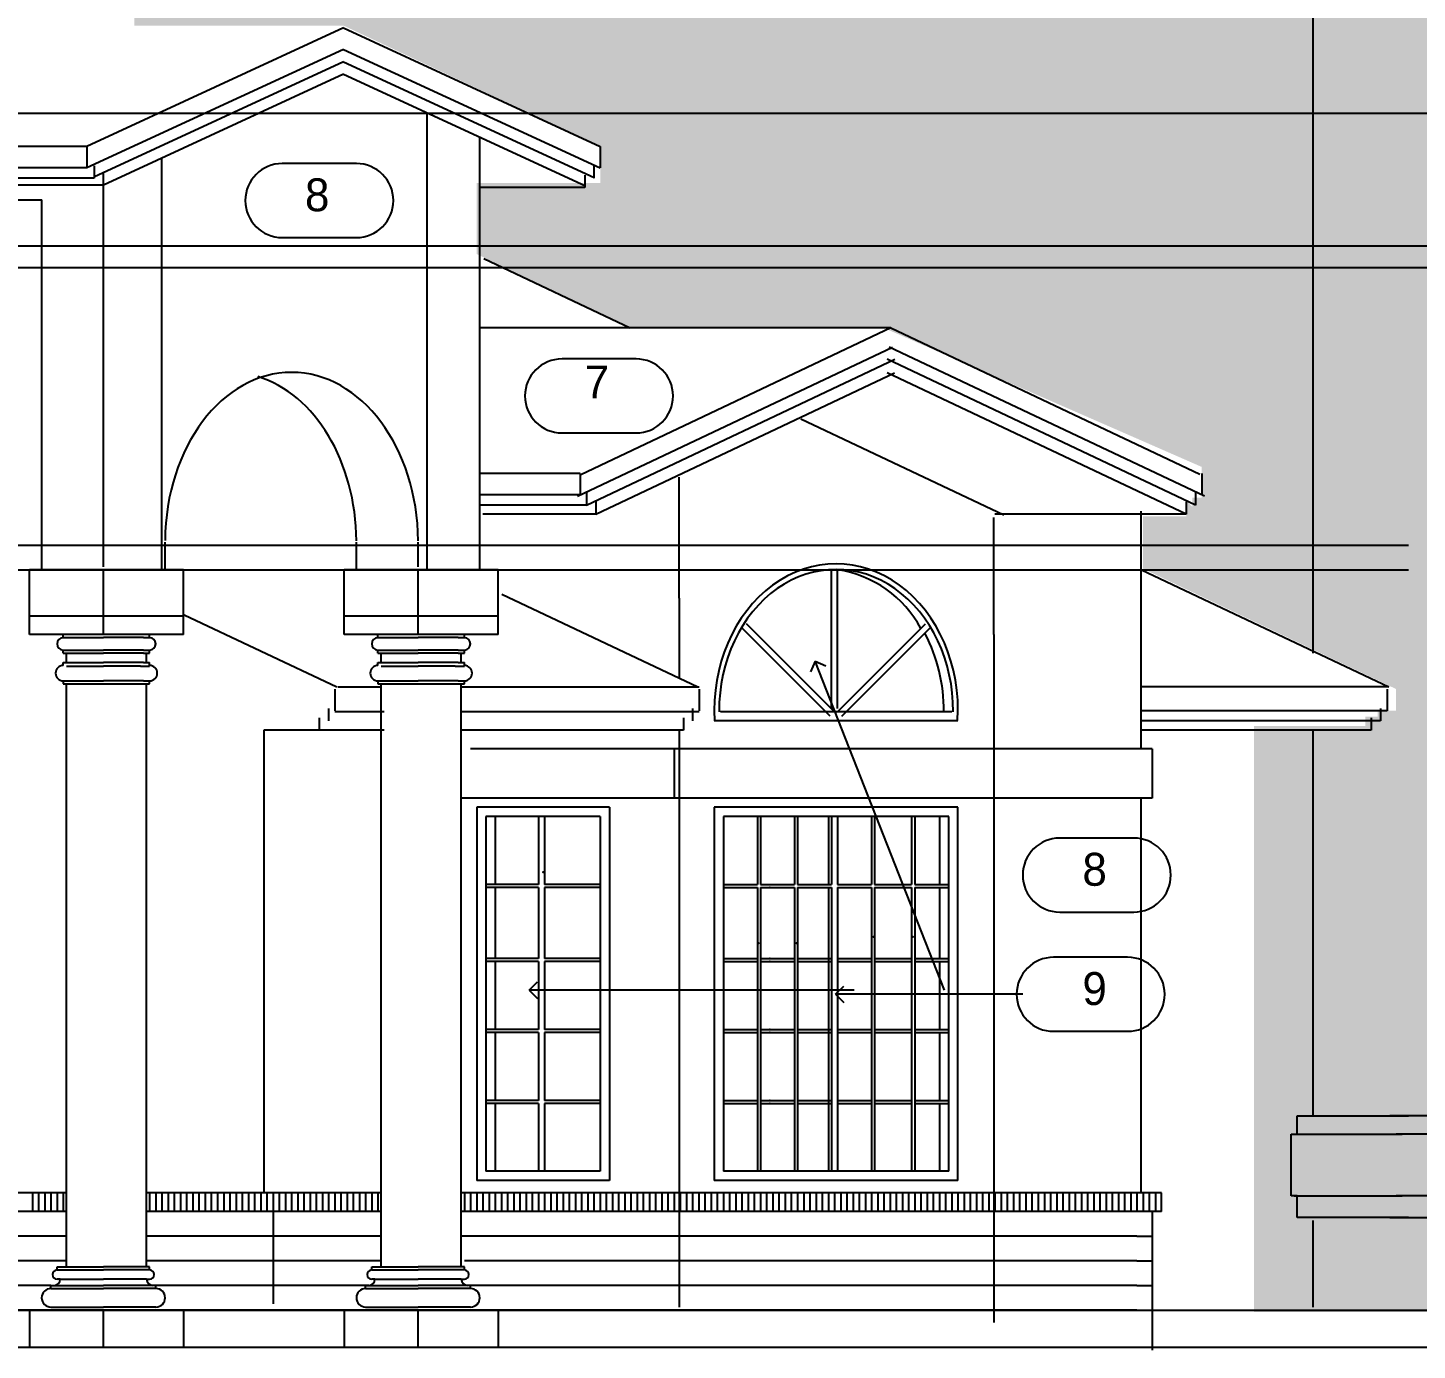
# Model space of a CAD drawing. Extents: x -92740 to -63661, y -15771 to -4391.
# Drawn here: x -81266.8 to -81027, y -13268.8 to -13040.5 of the extents above; entities that cross this region are included whole.
import ezdxf
from ezdxf.enums import TextEntityAlignment as Align

# ---------------------------------------------------------------- set-up
doc = ezdxf.new("R2010")
doc.units = 0
doc.header["$MEASUREMENT"] = 0
for name, color, linetype in [('B1NOTES', 2, 'Continuous'), ('ELEVATIONS', 7, 'Continuous'), ('STUCCO', 4, 'Continuous')]:
    doc.layers.add(name, color=color, linetype=linetype)
doc.styles.add('DCADTXTSTYLE1', font='AVG_TP')

msp = doc.modelspace()

# ---------------------------------------------------------------- hatches: boundary and pattern name
at = {"layer": 'STUCCO', "linetype": 'Continuous', "ltscale": 12.78}
h = msp.add_hatch(dxfattribs=at)
h.set_pattern_fill('cement', color=9, scale=1.5625, style=0, pattern_type=2)
h.set_pattern_definition([(20, (0, 0), (-2.1376259, 5.8730789), [-6.09375015, 0.15625]), (55, (0, 0), (-5.1197003, 3.58485273), [-6.09375015, 0.15625]), (80, (0, 0), (-6.15504846, 1.0853011), [-6.09375015, 0.15625])])
h.paths.add_polyline_path([(-81044.99, -12961.33), (-81044.99, -12936.3), (-81248.41, -12936.3), (-81248.41, -13040.14), (-81212.2, -13040.14), (-81167.96, -13060.96), (-81167.96, -13067.3), (-81189.3, -13067.3), (-81189.3, -13079.54), (-81162.79, -13092.3), (-81119.01, -13092.3), (-81064.16, -13116.29), (-81064.16, -13121.61), (-81065.76, -13121.61), (-81065.76, -13123.21), (-81066.83, -13122.14), (-81066.83, -13124.81), (-81074.28, -13124.81), (-81074.28, -13133.86), (-81030.62, -13154.63), (-81030.62, -13158.35), (-81033.81, -13158.35), (-81033.81, -13159.42), (-81035.94, -13159.42), (-81035.94, -13161.02), (-81055.11, -13161.02), (-81055.11, -13262.19), (-81014.11, -13262.19), (-81014.11, -13001.27), (-80965.65, -13001.27), (-80965.65, -12993.28), (-81013.58, -12993.28), (-81013.58, -12961.33)], flags=0)

# ---------------------------------------------------------------- linework, layer by layer
at = {"layer": 'B1NOTES', "color": 1, "linetype": 'Continuous', "ltscale": 12.78}
for p, q in [((-81210.07, -13063.92), (-81222.85, -13063.92)), ((-81203.68, -13070.31), (-81203.68, -13070.31)), ((-81222.85, -13076.7), (-81210.07, -13076.7)), ((-81161.79, -13097.65), (-81174.57, -13097.65)), ((-81155.4, -13104.04), (-81155.4, -13104.04)), ((-81174.57, -13110.43), (-81161.79, -13110.43)), ((-81075.88, -13180.36), (-81088.66, -13180.36)), ((-81069.49, -13186.75), (-81069.49, -13186.75)), ((-81088.66, -13193.14), (-81075.88, -13193.14)), ((-81076.94, -13200.95), (-81089.72, -13200.95)), ((-81070.55, -13207.34), (-81070.55, -13207.34)), ((-81089.72, -13213.73), (-81076.94, -13213.73))]:
    msp.add_line(p, q, dxfattribs=at)
for centre, start, end in [((-81222.85, -13070.31), 90, 180), ((-81210.07, -13070.31), 0, 90), ((-81222.85, -13070.31), 180, 270), ((-81210.07, -13070.31), 270, 360), ((-81174.57, -13104.04), 90, 180), ((-81161.79, -13104.04), 0, 90), ((-81174.57, -13104.04), 180, 270), ((-81161.79, -13104.04), 270, 360), ((-81088.66, -13186.75), 90, 180), ((-81075.88, -13186.75), 0, 90), ((-81088.66, -13186.75), 180, 270), ((-81075.88, -13186.75), 270, 360), ((-81089.72, -13207.34), 90, 180), ((-81076.94, -13207.34), 0, 90), ((-81089.72, -13207.34), 180, 270), ((-81076.94, -13207.34), 270, 360)]:
    msp.add_arc(centre, 6.39, start, end, dxfattribs=at)
at = {"layer": 'ELEVATIONS', "color": 1, "linetype": 'Continuous', "ltscale": 12.78}
for p, q in [((-81044.97, -13000.93), (-81044.97, -13148.43)), ((-81044.97, -13161.75), (-81044.97, -13228.31)), ((-81047.66, -13228.31), (-81028.49, -13228.31)), ((-81012.51, -13228.31), (-81031.68, -13228.31)), ((-81047.66, -13231.5), (-81029.55, -13231.5)), ((-81012.51, -13231.5), (-81030.62, -13231.5)), ((-81048.19, -13242.15), (-81029.55, -13242.15)), ((-81011.98, -13242.15), (-81030.62, -13242.15)), ((-81044.97, -13246.41), (-81044.97, -13261.32)), ((-81031.68, -13245.88), (-81012.51, -13245.88)), ((-82256.74, -13268.25), (-80587.54, -13268.25))]:
    msp.add_line(p, q, dxfattribs=at)
at = {"layer": 'ELEVATIONS', "color": 8, "linetype": 'Continuous', "ltscale": 12.78}
for p, q in [((-81212.26, -13040.48), (-81256.56, -13060.96)), ((-81212.26, -13040.48), (-81167.96, -13060.96)), ((-81212.26, -13044.21), (-81256.56, -13064.69)), ((-81212.26, -13044.21), (-81167.96, -13064.69)), ((-81212.26, -13046.34), (-81255.4, -13066.28)), ((-81212.26, -13048.47), (-81253.73, -13067.64)), ((-81212.26, -13046.34), (-81169.02, -13066.33)), ((-81212.26, -13048.47), (-81170.54, -13067.76)), ((-81197.82, -13134.06), (-81197.82, -13055.25)), ((-81188.77, -13134.06), (-81188.77, -13059.33)), ((-81256.56, -13060.96), (-81322.64, -13060.96)), ((-81256.56, -13060.96), (-81256.56, -13064.69)), ((-81167.96, -13060.96), (-81167.96, -13064.69)), ((-81256.56, -13064.69), (-81314.76, -13064.69)), ((-81255.33, -13064.3), (-81255.33, -13066.43)), ((-81243.62, -13134.06), (-81243.62, -13062.96)), ((-81169.07, -13064.3), (-81169.07, -13066.43)), ((-81255.33, -13066.43), (-81311.08, -13066.43)), ((-81253.73, -13067.64), (-81308.52, -13067.64)), ((-81253.73, -13078.14), (-81253.73, -13065.51)), ((-81170.66, -13065.9), (-81170.66, -13068.03)), ((-81170.66, -13068.03), (-81188.77, -13068.03)), ((-81306.45, -13070.16), (-81264.38, -13070.16)), ((-81264.38, -13134.06), (-81264.38, -13070.16)), ((-81253.73, -13133.52), (-81253.73, -13074.95)), ((-81188.04, -13080.34), (-81162.79, -13092.3)), ((-81117.79, -13092.3), (-81188.77, -13092.3)), ((-81117.79, -13092.3), (-81171.34, -13117.65)), ((-81117.79, -13092.3), (-81064.47, -13117.53)), ((-81171.89, -13121.35), (-81117.5, -13095.6)), ((-81063.7, -13121.35), (-81118.08, -13095.6)), ((-81170.35, -13122.87), (-81117.11, -13097.67)), ((-81065.23, -13122.87), (-81118.47, -13097.67)), ((-81168.76, -13124.47), (-81117.16, -13100.05)), ((-81066.83, -13124.47), (-81118.42, -13100.05)), ((-81098.33, -13124.6), (-81133.33, -13108.04)), ((-81185.04, -13117.41), (-81188.77, -13117.41)), ((-81171.46, -13117.41), (-81185.04, -13117.41)), ((-81171.46, -13117.41), (-81171.46, -13121.13)), ((-81064.12, -13117.41), (-81064.12, -13121.13)), ((-81154.34, -13125), (-81154.34, -13118.08)), ((-81185.04, -13121.13), (-81188.77, -13121.13)), ((-81185.04, -13122.87), (-81188.77, -13122.87)), ((-81171.46, -13121.13), (-81185.04, -13121.13)), ((-81170.35, -13122.87), (-81185.04, -13122.87)), ((-81170.35, -13120.74), (-81170.35, -13122.87)), ((-81168.76, -13122.34), (-81168.76, -13124.47)), ((-81066.83, -13122.34), (-81066.83, -13124.47)), ((-81065.23, -13120.74), (-81065.23, -13122.87)), ((-81168.76, -13124.47), (-81188.24, -13124.47)), ((-81154.34, -13138.95), (-81154.34, -13125)), ((-81100.05, -13131.93), (-81100.05, -13125)), ((-81066.83, -13124.47), (-81099.84, -13124.47)), ((-81074.61, -13131.93), (-81074.61, -13123.94)), ((-81243.08, -13134.06), (-81243.08, -13129.26)), ((-81210.07, -13134.06), (-81210.07, -13129.26)), ((-81199.42, -13133.52), (-81199.42, -13129.26)), ((-81100.05, -13145.24), (-81100.05, -13131.93)), ((-81074.61, -13145.77), (-81074.61, -13131.93)), ((-81239.89, -13134.06), (-81266.51, -13134.06)), ((-81239.89, -13134.06), (-81266.51, -13134.06)), ((-81266.51, -13145.24), (-81266.51, -13134.06)), ((-81253.73, -13145.24), (-81253.73, -13134.06)), ((-81239.89, -13145.24), (-81239.89, -13134.06)), ((-81185.57, -13134.06), (-81212.2, -13134.06)), ((-81212.2, -13145.24), (-81212.2, -13134.06)), ((-81199.42, -13145.24), (-81199.42, -13134.06)), ((-81185.57, -13145.24), (-81185.57, -13134.06)), ((-81128.06, -13158.02), (-81128.06, -13134.06)), ((-81127, -13158.02), (-81127, -13134.06)), ((-81074.56, -13134.06), (-81031.86, -13154.27)), ((-81184.93, -13138.28), (-81151.14, -13154.27)), ((-81154.34, -13138.95), (-81154.34, -13152.76)), ((-81239.89, -13142.04), (-81266.51, -13142.04)), ((-81239.89, -13142.04), (-81266.51, -13142.04)), ((-81239.78, -13141.81), (-81213.44, -13154.27)), ((-81185.57, -13142.04), (-81212.2, -13142.04)), ((-81128.28, -13159.31), (-81143.46, -13144.13)), ((-81127.53, -13158.55), (-81142.71, -13143.38)), ((-81127, -13158.55), (-81111.82, -13143.38)), ((-81126.25, -13159.31), (-81111.07, -13144.13)), ((-81239.89, -13145.24), (-81266.51, -13145.24)), ((-81239.89, -13145.24), (-81266.51, -13145.24)), ((-81260.66, -13145.77), (-81260.66, -13145.24)), ((-81260.66, -13145.77), (-81253.73, -13145.77)), ((-81246.81, -13145.77), (-81253.73, -13145.77)), ((-81246.81, -13145.77), (-81245.75, -13145.77)), ((-81245.75, -13145.77), (-81245.75, -13145.24)), ((-81185.57, -13145.24), (-81212.2, -13145.24)), ((-81206.34, -13145.77), (-81206.34, -13145.24)), ((-81206.34, -13145.77), (-81199.42, -13145.77)), ((-81192.5, -13145.77), (-81199.42, -13145.77)), ((-81192.5, -13145.77), (-81191.43, -13145.77)), ((-81191.43, -13145.77), (-81191.43, -13145.24)), ((-81100.05, -13145.24), (-81100.05, -13263.99)), ((-81074.61, -13156.95), (-81074.61, -13145.77)), ((-81260.66, -13148.43), (-81260.66, -13147.9)), ((-81260.66, -13147.9), (-81253.73, -13147.9)), ((-81260.66, -13148.43), (-81253.73, -13148.43)), ((-81260.12, -13150.03), (-81260.12, -13148.43)), ((-81246.81, -13147.9), (-81253.73, -13147.9)), ((-81246.81, -13148.43), (-81253.73, -13148.43)), ((-81246.81, -13147.9), (-81245.75, -13147.9)), ((-81246.81, -13148.43), (-81245.75, -13148.43)), ((-81246.28, -13150.03), (-81246.28, -13148.43)), ((-81245.75, -13148.43), (-81245.75, -13147.9)), ((-81206.34, -13148.43), (-81206.34, -13147.9)), ((-81206.34, -13147.9), (-81199.42, -13147.9)), ((-81206.34, -13148.43), (-81199.42, -13148.43)), ((-81205.81, -13150.03), (-81205.81, -13148.43)), ((-81192.5, -13147.9), (-81199.42, -13147.9)), ((-81192.5, -13148.43), (-81199.42, -13148.43)), ((-81192.5, -13147.9), (-81191.43, -13147.9)), ((-81192.5, -13148.43), (-81191.43, -13148.43)), ((-81191.96, -13150.03), (-81191.96, -13148.43)), ((-81191.43, -13148.43), (-81191.43, -13147.9)), ((-81260.66, -13150.56), (-81260.66, -13150.03)), ((-81260.66, -13150.03), (-81253.73, -13150.03)), ((-81260.12, -13150.68), (-81253.73, -13150.68)), ((-81246.81, -13150.03), (-81253.73, -13150.03)), ((-81247.34, -13150.68), (-81253.73, -13150.68)), ((-81247.34, -13150.68), (-81245.75, -13150.68)), ((-81246.81, -13150.03), (-81245.75, -13150.03)), ((-81245.75, -13150.56), (-81245.75, -13150.03)), ((-81206.34, -13150.56), (-81206.34, -13150.03)), ((-81206.34, -13150.03), (-81199.42, -13150.03)), ((-81205.81, -13150.68), (-81199.42, -13150.68)), ((-81192.5, -13150.03), (-81199.42, -13150.03)), ((-81193.03, -13150.68), (-81199.42, -13150.68)), ((-81193.03, -13150.68), (-81191.43, -13150.68)), ((-81192.5, -13150.03), (-81191.43, -13150.03)), ((-81191.43, -13150.56), (-81191.43, -13150.03)), ((-81260.66, -13153.23), (-81253.73, -13153.23)), ((-81260.66, -13153.23), (-81260.66, -13153.76)), ((-81260.66, -13153.76), (-81245.75, -13153.76)), ((-81260.12, -13254.4), (-81260.12, -13153.76)), ((-81246.81, -13153.23), (-81253.73, -13153.23)), ((-81246.81, -13153.23), (-81245.75, -13153.23)), ((-81246.28, -13254.4), (-81246.28, -13153.76)), ((-81245.75, -13153.76), (-81245.75, -13153.23)), ((-81206.34, -13153.23), (-81199.42, -13153.23)), ((-81206.34, -13153.23), (-81206.34, -13153.76)), ((-81206.34, -13153.76), (-81191.43, -13153.76)), ((-81205.81, -13254.4), (-81205.81, -13153.76)), ((-81192.5, -13153.23), (-81199.42, -13153.23)), ((-81192.5, -13153.23), (-81191.43, -13153.23)), ((-81191.96, -13254.4), (-81191.96, -13153.76)), ((-81191.43, -13153.76), (-81191.43, -13153.23)), ((-81213.76, -13154.68), (-81213.76, -13158.41)), ((-81205.81, -13154.29), (-81213.26, -13154.29)), ((-81150.92, -13154.29), (-81191.96, -13154.29)), ((-81150.92, -13154.68), (-81150.92, -13158.41)), ((-81031.86, -13154.27), (-81074.61, -13154.27)), ((-81074.61, -13164.94), (-81074.61, -13156.42)), ((-81032.17, -13154.68), (-81032.17, -13158.41)), ((-81214.86, -13158.02), (-81214.86, -13160.15)), ((-81205.28, -13158.55), (-81213.8, -13158.55)), ((-81150.92, -13158.55), (-81191.96, -13158.55)), ((-81152.03, -13158.02), (-81152.03, -13160.15)), ((-81107.3, -13158.55), (-81147.23, -13158.55)), ((-81130.73, -13158.55), (-81136.58, -13158.55)), ((-81032.17, -13158.41), (-81074.61, -13158.41)), ((-81033.28, -13158.02), (-81033.28, -13160.15)), ((-81216.46, -13159.62), (-81216.46, -13161.75)), ((-81153.62, -13159.62), (-81153.62, -13161.75)), ((-81106.23, -13160.15), (-81148.3, -13160.15)), ((-81033.28, -13160.15), (-81074.61, -13160.15)), ((-81034.88, -13159.62), (-81034.88, -13161.75)), ((-81205.28, -13161.75), (-81226.04, -13161.75)), ((-81226.04, -13161.75), (-81226.04, -13241.62)), ((-81153.62, -13161.75), (-81191.96, -13161.75)), ((-81154.34, -13161.75), (-81154.34, -13261.32)), ((-81034.88, -13161.75), (-81074.61, -13161.75)), ((-81072.68, -13164.94), (-81190.37, -13164.94)), ((-81155.22, -13164.94), (-81155.22, -13173.46)), ((-81072.68, -13164.94), (-81072.68, -13173.46)), ((-81072.68, -13173.46), (-81191.96, -13173.46)), ((-81166.4, -13175.06), (-81189.3, -13175.06)), ((-81189.3, -13175.06), (-81189.3, -13239.49)), ((-81166.4, -13175.06), (-81166.4, -13239.49)), ((-81106.23, -13175.06), (-81148.3, -13175.06)), ((-81148.3, -13175.06), (-81148.3, -13239.49)), ((-81106.23, -13239.49), (-81106.23, -13175.06)), ((-81074.61, -13241.62), (-81074.61, -13173.46)), ((-81168, -13176.66), (-81187.7, -13176.66)), ((-81187.7, -13176.66), (-81187.7, -13237.89)), ((-81186.11, -13176.66), (-81186.11, -13188.37)), ((-81178.65, -13176.66), (-81178.65, -13188.37)), ((-81177.59, -13176.66), (-81177.59, -13188.37)), ((-81168, -13176.66), (-81168, -13237.89)), ((-81107.83, -13176.66), (-81146.7, -13176.66)), ((-81146.7, -13176.66), (-81146.7, -13237.89)), ((-81140.84, -13176.66), (-81140.84, -13188.37)), ((-81140.31, -13176.66), (-81140.31, -13188.37)), ((-81134.45, -13176.66), (-81134.45, -13188.37)), ((-81133.92, -13176.66), (-81133.92, -13188.37)), ((-81128.6, -13176.66), (-81128.6, -13188.37)), ((-81128.06, -13176.66), (-81128.06, -13188.37)), ((-81127, -13176.66), (-81127, -13188.37)), ((-81121.14, -13176.66), (-81121.14, -13188.37)), ((-81120.61, -13176.66), (-81120.61, -13188.37)), ((-81114.22, -13176.66), (-81114.22, -13188.37)), ((-81113.69, -13176.66), (-81113.69, -13188.37)), ((-81109.43, -13176.66), (-81109.43, -13188.37)), ((-81107.83, -13237.89), (-81107.83, -13176.66)), ((-81178.65, -13188.37), (-81187.7, -13188.37)), ((-81178.65, -13188.9), (-81187.7, -13188.9)), ((-81186.11, -13188.9), (-81186.11, -13201.15)), ((-81178.65, -13188.9), (-81178.65, -13201.15)), ((-81168, -13188.37), (-81177.59, -13188.37)), ((-81177.59, -13188.9), (-81177.59, -13201.15)), ((-81168, -13188.9), (-81177.59, -13188.9)), ((-81146.7, -13188.37), (-81140.84, -13188.37)), ((-81146.7, -13188.9), (-81140.84, -13188.9)), ((-81140.84, -13188.9), (-81140.84, -13237.89)), ((-81140.31, -13188.37), (-81134.45, -13188.37)), ((-81140.31, -13188.9), (-81140.31, -13237.89)), ((-81140.31, -13188.9), (-81134.45, -13188.9)), ((-81134.45, -13188.9), (-81134.45, -13237.89)), ((-81133.92, -13188.37), (-81128.06, -13188.37)), ((-81133.92, -13188.9), (-81133.92, -13237.89)), ((-81133.92, -13188.9), (-81128.06, -13188.9)), ((-81128.6, -13188.9), (-81128.6, -13237.89)), ((-81128.06, -13188.9), (-81128.06, -13237.89)), ((-81127, -13188.37), (-81121.14, -13188.37)), ((-81127, -13188.9), (-81127, -13237.89)), ((-81127, -13188.9), (-81121.14, -13188.9)), ((-81121.14, -13188.9), (-81121.14, -13237.89)), ((-81120.61, -13188.37), (-81114.22, -13188.37)), ((-81120.61, -13188.9), (-81120.61, -13237.89)), ((-81120.61, -13188.9), (-81114.22, -13188.9)), ((-81114.22, -13188.9), (-81114.22, -13237.89)), ((-81113.69, -13188.37), (-81107.83, -13188.37)), ((-81113.69, -13188.9), (-81113.69, -13237.89)), ((-81113.69, -13188.9), (-81107.83, -13188.9)), ((-81109.43, -13188.9), (-81109.43, -13201.15)), ((-81178.65, -13201.15), (-81187.7, -13201.15)), ((-81178.65, -13201.68), (-81187.7, -13201.68)), ((-81186.11, -13201.68), (-81186.11, -13213.4)), ((-81178.65, -13201.68), (-81178.65, -13213.4)), ((-81168, -13201.15), (-81177.59, -13201.15)), ((-81177.59, -13201.68), (-81177.59, -13213.4)), ((-81168, -13201.68), (-81177.59, -13201.68)), ((-81146.7, -13201.15), (-81140.84, -13201.15)), ((-81146.7, -13201.68), (-81140.84, -13201.68)), ((-81140.31, -13201.15), (-81134.45, -13201.15)), ((-81140.31, -13201.68), (-81134.45, -13201.68)), ((-81133.92, -13201.15), (-81128.06, -13201.15)), ((-81133.92, -13201.68), (-81128.06, -13201.68)), ((-81127, -13201.15), (-81121.14, -13201.15)), ((-81127, -13201.68), (-81121.14, -13201.68)), ((-81120.61, -13201.15), (-81114.22, -13201.15)), ((-81120.61, -13201.68), (-81114.22, -13201.68)), ((-81113.69, -13201.15), (-81107.83, -13201.15)), ((-81113.69, -13201.68), (-81107.83, -13201.68)), ((-81109.43, -13201.68), (-81109.43, -13213.4)), ((-81178.65, -13213.4), (-81187.7, -13213.4)), ((-81178.65, -13213.93), (-81187.7, -13213.93)), ((-81186.11, -13213.93), (-81186.11, -13225.65)), ((-81178.65, -13213.93), (-81178.65, -13225.65)), ((-81168, -13213.4), (-81177.59, -13213.4)), ((-81177.59, -13213.93), (-81177.59, -13225.65)), ((-81168, -13213.93), (-81177.59, -13213.93)), ((-81146.7, -13213.4), (-81140.84, -13213.4)), ((-81146.7, -13213.93), (-81140.84, -13213.93)), ((-81140.31, -13213.4), (-81134.45, -13213.4)), ((-81140.31, -13213.93), (-81134.45, -13213.93)), ((-81133.92, -13213.4), (-81128.06, -13213.4)), ((-81133.92, -13213.93), (-81128.06, -13213.93)), ((-81127, -13213.4), (-81121.14, -13213.4)), ((-81127, -13213.93), (-81121.14, -13213.93)), ((-81120.61, -13213.4), (-81114.22, -13213.4)), ((-81120.61, -13213.93), (-81114.22, -13213.93)), ((-81113.69, -13213.4), (-81107.83, -13213.4)), ((-81113.69, -13213.93), (-81107.83, -13213.93)), ((-81109.43, -13213.93), (-81109.43, -13225.65)), ((-81178.65, -13225.65), (-81187.7, -13225.65)), ((-81168, -13225.65), (-81177.59, -13225.65)), ((-81146.7, -13225.65), (-81140.84, -13225.65)), ((-81140.31, -13225.65), (-81134.45, -13225.65)), ((-81133.92, -13225.65), (-81128.06, -13225.65)), ((-81127, -13225.65), (-81121.14, -13225.65)), ((-81120.61, -13225.65), (-81114.22, -13225.65)), ((-81113.69, -13225.65), (-81107.83, -13225.65)), ((-81178.65, -13226.18), (-81187.7, -13226.18)), ((-81186.11, -13226.18), (-81186.11, -13237.89)), ((-81178.65, -13226.18), (-81178.65, -13237.89)), ((-81177.59, -13226.18), (-81177.59, -13237.89)), ((-81168, -13226.18), (-81177.59, -13226.18)), ((-81146.7, -13226.18), (-81140.84, -13226.18)), ((-81140.31, -13226.18), (-81134.45, -13226.18)), ((-81133.92, -13226.18), (-81128.06, -13226.18)), ((-81127, -13226.18), (-81121.14, -13226.18)), ((-81120.61, -13226.18), (-81114.22, -13226.18)), ((-81113.69, -13226.18), (-81107.83, -13226.18)), ((-81109.43, -13226.18), (-81109.43, -13237.89)), ((-81047.66, -13231.5), (-81047.66, -13228.31)), ((-81048.72, -13242.15), (-81048.72, -13231.5)), ((-81048.72, -13231.5), (-81047.66, -13231.5)), ((-81168, -13237.89), (-81187.7, -13237.89)), ((-81107.83, -13237.89), (-81146.7, -13237.89)), ((-81166.4, -13239.49), (-81189.3, -13239.49)), ((-81106.23, -13239.49), (-81148.3, -13239.49)), ((-81260.12, -13241.62), (-81296.33, -13241.62)), ((-81205.81, -13241.62), (-81246.28, -13241.62)), ((-81223.38, -13241.62), (-81223.38, -13244.82)), ((-81071.09, -13241.62), (-81191.96, -13241.62)), ((-81071.09, -13244.82), (-81071.09, -13241.62)), ((-81047.66, -13242.15), (-81048.72, -13242.15)), ((-81047.66, -13245.88), (-81047.66, -13242.15)), ((-81260.12, -13244.82), (-81295.27, -13244.82)), ((-81205.81, -13244.82), (-81246.28, -13244.82)), ((-81224.45, -13244.82), (-81224.45, -13260.79)), ((-81071.09, -13244.82), (-81191.96, -13244.82)), ((-81072.68, -13244.82), (-81072.68, -13268.78)), ((-81028.49, -13245.88), (-81047.66, -13245.88)), ((-81261.72, -13254.93), (-81261.72, -13254.4)), ((-81261.72, -13254.4), (-81253.73, -13254.4)), ((-81245.75, -13254.4), (-81253.73, -13254.4)), ((-81245.75, -13254.93), (-81245.75, -13254.4)), ((-81207.41, -13254.93), (-81207.41, -13254.4)), ((-81207.41, -13254.4), (-81199.42, -13254.4)), ((-81191.43, -13254.4), (-81199.42, -13254.4)), ((-81191.43, -13254.93), (-81191.43, -13254.4)), ((-81261.72, -13254.93), (-81253.73, -13254.93)), ((-81261.19, -13256.53), (-81261.72, -13256.53)), ((-81261.19, -13256.53), (-81253.73, -13256.53)), ((-81245.75, -13254.93), (-81253.73, -13254.93)), ((-81246.28, -13256.53), (-81253.73, -13256.53)), ((-81246.28, -13256.53), (-81245.75, -13256.53)), ((-81207.41, -13254.93), (-81199.42, -13254.93)), ((-81206.87, -13256.53), (-81207.41, -13256.53)), ((-81206.87, -13256.53), (-81199.42, -13256.53)), ((-81191.43, -13254.93), (-81199.42, -13254.93)), ((-81191.96, -13256.53), (-81199.42, -13256.53)), ((-81191.96, -13256.53), (-81191.43, -13256.53)), ((-81262.79, -13258.13), (-81262.79, -13257.6)), ((-81262.79, -13257.6), (-81253.73, -13257.6)), ((-81262.79, -13258.13), (-81253.73, -13258.13)), ((-81244.68, -13257.6), (-81253.73, -13257.6)), ((-81244.68, -13258.13), (-81253.73, -13258.13)), ((-81244.68, -13258.13), (-81244.68, -13257.6)), ((-81208.47, -13258.13), (-81208.47, -13257.6)), ((-81208.47, -13257.6), (-81199.42, -13257.6)), ((-81208.47, -13258.13), (-81199.42, -13258.13)), ((-81190.37, -13257.6), (-81199.42, -13257.6)), ((-81190.37, -13258.13), (-81199.42, -13258.13)), ((-81190.37, -13258.13), (-81190.37, -13257.6)), ((-81075.35, -13261.86), (-81298.46, -13261.86)), ((-81266.51, -13261.86), (-81239.89, -13261.86)), ((-81266.51, -13261.86), (-81266.51, -13268.25)), ((-81262.79, -13261.32), (-81253.73, -13261.32)), ((-81244.68, -13261.32), (-81253.73, -13261.32)), ((-81253.73, -13268.25), (-81253.73, -13261.86)), ((-81239.89, -13261.86), (-81239.89, -13268.25)), ((-81212.2, -13261.86), (-81185.57, -13261.86)), ((-81212.2, -13261.86), (-81212.2, -13268.25)), ((-81208.47, -13261.32), (-81199.42, -13261.32)), ((-81190.37, -13261.32), (-81199.42, -13261.32)), ((-81199.42, -13268.25), (-81199.42, -13261.86)), ((-81185.57, -13261.86), (-81185.57, -13268.25)), ((-81075.35, -13261.86), (-81072.68, -13261.86))]:
    msp.add_line(p, q, dxfattribs=at)
at = {"layer": 'ELEVATIONS', "color": 2, "linetype": 'Continuous', "ltscale": 12.78}
for p, q in [((-82256.74, -13055.25), (-80587.54, -13055.25)), ((-82256.74, -13078.14), (-80587.54, -13078.14)), ((-82256.74, -13081.87), (-80587.54, -13081.87)), ((-82256.74, -13129.8), (-81028.49, -13129.8)), ((-82256.74, -13134.06), (-81028.49, -13134.06)), ((-82256.74, -13261.86), (-80587.54, -13261.86))]:
    msp.add_line(p, q, dxfattribs=at)
at = {"layer": 'ELEVATIONS', "color": 1, "linetype": 'Continuous', "ltscale": 8.52}
for p, q in [((-81130.9, -13149.83), (-81131.7, -13151.67)), ((-81130.9, -13149.83), (-81129.06, -13150.63)), ((-81180.25, -13206.63), (-81178.83, -13205.21)), ((-81180.25, -13206.63), (-81178.83, -13208.05)), ((-81127.35, -13207.34), (-81125.93, -13205.92)), ((-81127.35, -13207.34), (-81125.93, -13208.76))]:
    msp.add_line(p, q, dxfattribs=at)
at = {"layer": 'ELEVATIONS', "color": 2, "linetype": 'Continuous', "ltscale": 8.52}
for p, q in [((-81108.54, -13206.63), (-81130.9, -13149.83)), ((-81124.16, -13206.63), (-81180.25, -13206.63)), ((-81095.05, -13207.34), (-81127.35, -13207.34))]:
    msp.add_line(p, q, dxfattribs=at)
at = {"layer": 'ELEVATIONS', "color": 9, "linetype": 'Continuous', "ltscale": 12.78}
for p, q in [((-81265.98, -13241.62), (-81265.98, -13244.82)), ((-81264.92, -13241.62), (-81264.92, -13244.82)), ((-81263.85, -13241.62), (-81263.85, -13244.82)), ((-81262.79, -13241.62), (-81262.79, -13244.82)), ((-81261.72, -13241.62), (-81261.72, -13244.82)), ((-81260.66, -13241.62), (-81260.66, -13244.82)), ((-81245.75, -13241.62), (-81245.75, -13244.82)), ((-81244.68, -13241.62), (-81244.68, -13244.82)), ((-81243.62, -13241.62), (-81243.62, -13244.82)), ((-81242.55, -13241.62), (-81242.55, -13244.82)), ((-81241.49, -13241.62), (-81241.49, -13244.82)), ((-81240.42, -13241.62), (-81240.42, -13244.82)), ((-81239.36, -13241.62), (-81239.36, -13244.82)), ((-81238.29, -13241.62), (-81238.29, -13244.82)), ((-81237.23, -13241.62), (-81237.23, -13244.82)), ((-81236.16, -13241.62), (-81236.16, -13244.82)), ((-81235.1, -13241.62), (-81235.1, -13244.82)), ((-81234.03, -13241.62), (-81234.03, -13244.82)), ((-81232.97, -13241.62), (-81232.97, -13244.82)), ((-81231.9, -13241.62), (-81231.9, -13244.82)), ((-81230.84, -13241.62), (-81230.84, -13244.82)), ((-81229.77, -13241.62), (-81229.77, -13244.82)), ((-81228.71, -13241.62), (-81228.71, -13244.82)), ((-81227.64, -13241.62), (-81227.64, -13244.82)), ((-81226.58, -13241.62), (-81226.58, -13244.82)), ((-81225.51, -13241.62), (-81225.51, -13244.82)), ((-81224.45, -13241.62), (-81224.45, -13244.82)), ((-81223.38, -13241.62), (-81223.38, -13244.82)), ((-81222.32, -13241.62), (-81222.32, -13244.82)), ((-81221.25, -13241.62), (-81221.25, -13244.82)), ((-81220.19, -13241.62), (-81220.19, -13244.82)), ((-81219.12, -13241.62), (-81219.12, -13244.82)), ((-81218.06, -13241.62), (-81218.06, -13244.82)), ((-81216.99, -13241.62), (-81216.99, -13244.82)), ((-81215.93, -13241.62), (-81215.93, -13244.82)), ((-81214.86, -13241.62), (-81214.86, -13244.82)), ((-81213.8, -13241.62), (-81213.8, -13244.82)), ((-81212.73, -13241.62), (-81212.73, -13244.82)), ((-81211.67, -13241.62), (-81211.67, -13244.82)), ((-81210.6, -13241.62), (-81210.6, -13244.82)), ((-81209.54, -13241.62), (-81209.54, -13244.82)), ((-81208.47, -13241.62), (-81208.47, -13244.82)), ((-81207.41, -13241.62), (-81207.41, -13244.82)), ((-81206.34, -13241.62), (-81206.34, -13244.82)), ((-81191.43, -13241.62), (-81191.43, -13244.82)), ((-81190.37, -13241.62), (-81190.37, -13244.82)), ((-81189.3, -13241.62), (-81189.3, -13244.82)), ((-81188.24, -13241.62), (-81188.24, -13244.82)), ((-81187.17, -13241.62), (-81187.17, -13244.82)), ((-81186.11, -13241.62), (-81186.11, -13244.82)), ((-81185.04, -13241.62), (-81185.04, -13244.82)), ((-81183.98, -13241.62), (-81183.98, -13244.82)), ((-81182.91, -13241.62), (-81182.91, -13244.82)), ((-81181.85, -13241.62), (-81181.85, -13244.82)), ((-81180.78, -13241.62), (-81180.78, -13244.82)), ((-81179.72, -13241.62), (-81179.72, -13244.82)), ((-81178.65, -13241.62), (-81178.65, -13244.82)), ((-81177.59, -13241.62), (-81177.59, -13244.82)), ((-81176.52, -13241.62), (-81176.52, -13244.82)), ((-81175.46, -13241.62), (-81175.46, -13244.82)), ((-81174.39, -13241.62), (-81174.39, -13244.82)), ((-81173.33, -13241.62), (-81173.33, -13244.82)), ((-81172.26, -13241.62), (-81172.26, -13244.82)), ((-81171.2, -13241.62), (-81171.2, -13244.82)), ((-81170.13, -13241.62), (-81170.13, -13244.82)), ((-81169.07, -13241.62), (-81169.07, -13244.82)), ((-81168, -13241.62), (-81168, -13244.82)), ((-81166.94, -13241.62), (-81166.94, -13244.82)), ((-81165.87, -13241.62), (-81165.87, -13244.82)), ((-81164.81, -13241.62), (-81164.81, -13244.82)), ((-81163.74, -13241.62), (-81163.74, -13244.82)), ((-81162.68, -13241.62), (-81162.68, -13244.82)), ((-81161.61, -13241.62), (-81161.61, -13244.82)), ((-81160.55, -13241.62), (-81160.55, -13244.82)), ((-81159.48, -13241.62), (-81159.48, -13244.82)), ((-81158.42, -13241.62), (-81158.42, -13244.82)), ((-81157.35, -13241.62), (-81157.35, -13244.82)), ((-81156.29, -13241.62), (-81156.29, -13244.82)), ((-81155.22, -13241.62), (-81155.22, -13244.82)), ((-81154.16, -13241.62), (-81154.16, -13244.82)), ((-81153.09, -13241.62), (-81153.09, -13244.82)), ((-81152.03, -13241.62), (-81152.03, -13244.82)), ((-81150.96, -13241.62), (-81150.96, -13244.82)), ((-81149.9, -13241.62), (-81149.9, -13244.82)), ((-81148.83, -13241.62), (-81148.83, -13244.82)), ((-81147.77, -13241.62), (-81147.77, -13244.82)), ((-81146.7, -13241.62), (-81146.7, -13244.82)), ((-81145.64, -13241.62), (-81145.64, -13244.82)), ((-81144.57, -13241.62), (-81144.57, -13244.82)), ((-81143.51, -13241.62), (-81143.51, -13244.82)), ((-81142.44, -13241.62), (-81142.44, -13244.82)), ((-81141.38, -13241.62), (-81141.38, -13244.82)), ((-81140.31, -13241.62), (-81140.31, -13244.82)), ((-81139.25, -13241.62), (-81139.25, -13244.82)), ((-81138.18, -13241.62), (-81138.18, -13244.82)), ((-81137.12, -13241.62), (-81137.12, -13244.82)), ((-81136.05, -13241.62), (-81136.05, -13244.82)), ((-81134.99, -13241.62), (-81134.99, -13244.82)), ((-81133.92, -13241.62), (-81133.92, -13244.82)), ((-81132.86, -13241.62), (-81132.86, -13244.82)), ((-81131.79, -13241.62), (-81131.79, -13244.82)), ((-81130.73, -13241.62), (-81130.73, -13244.82)), ((-81129.66, -13241.62), (-81129.66, -13244.82)), ((-81128.6, -13241.62), (-81128.6, -13244.82)), ((-81127.53, -13241.62), (-81127.53, -13244.82)), ((-81126.47, -13241.62), (-81126.47, -13244.82)), ((-81125.4, -13241.62), (-81125.4, -13244.82)), ((-81124.34, -13241.62), (-81124.34, -13244.82)), ((-81123.27, -13241.62), (-81123.27, -13244.82)), ((-81122.21, -13241.62), (-81122.21, -13244.82)), ((-81121.14, -13241.62), (-81121.14, -13244.82)), ((-81120.08, -13241.62), (-81120.08, -13244.82)), ((-81119.01, -13241.62), (-81119.01, -13244.82)), ((-81117.95, -13241.62), (-81117.95, -13244.82)), ((-81116.88, -13241.62), (-81116.88, -13244.82)), ((-81115.82, -13241.62), (-81115.82, -13244.82)), ((-81114.75, -13241.62), (-81114.75, -13244.82)), ((-81113.69, -13241.62), (-81113.69, -13244.82)), ((-81112.62, -13241.62), (-81112.62, -13244.82)), ((-81111.56, -13241.62), (-81111.56, -13244.82)), ((-81110.49, -13241.62), (-81110.49, -13244.82)), ((-81109.43, -13241.62), (-81109.43, -13244.82)), ((-81108.36, -13241.62), (-81108.36, -13244.82)), ((-81107.3, -13241.62), (-81107.3, -13244.82)), ((-81106.23, -13241.62), (-81106.23, -13244.82)), ((-81105.17, -13241.62), (-81105.17, -13244.82)), ((-81104.1, -13241.62), (-81104.1, -13244.82)), ((-81103.04, -13241.62), (-81103.04, -13244.82)), ((-81101.97, -13241.62), (-81101.97, -13244.82)), ((-81100.91, -13241.62), (-81100.91, -13244.82)), ((-81099.84, -13241.62), (-81099.84, -13244.82)), ((-81098.78, -13241.62), (-81098.78, -13244.82)), ((-81097.71, -13241.62), (-81097.71, -13244.82)), ((-81096.65, -13241.62), (-81096.65, -13244.82)), ((-81095.58, -13241.62), (-81095.58, -13244.82)), ((-81094.52, -13241.62), (-81094.52, -13244.82)), ((-81093.45, -13241.62), (-81093.45, -13244.82)), ((-81092.39, -13241.62), (-81092.39, -13244.82)), ((-81091.32, -13241.62), (-81091.32, -13244.82)), ((-81090.26, -13241.62), (-81090.26, -13244.82)), ((-81089.19, -13241.62), (-81089.19, -13244.82)), ((-81088.13, -13241.62), (-81088.13, -13244.82)), ((-81087.06, -13241.62), (-81087.06, -13244.82)), ((-81086, -13241.62), (-81086, -13244.82)), ((-81084.93, -13241.62), (-81084.93, -13244.82)), ((-81083.87, -13241.62), (-81083.87, -13244.82)), ((-81082.8, -13241.62), (-81082.8, -13244.82)), ((-81081.74, -13241.62), (-81081.74, -13244.82)), ((-81080.67, -13241.62), (-81080.67, -13244.82)), ((-81079.61, -13241.62), (-81079.61, -13244.82)), ((-81078.54, -13241.62), (-81078.54, -13244.82)), ((-81077.48, -13241.62), (-81077.48, -13244.82)), ((-81076.41, -13241.62), (-81076.41, -13244.82)), ((-81075.35, -13241.62), (-81075.35, -13244.82)), ((-81074.28, -13241.62), (-81074.28, -13244.82)), ((-81073.22, -13241.62), (-81073.22, -13244.82)), ((-81072.15, -13241.62), (-81072.15, -13244.82)), ((-81260.12, -13249.08), (-81295.27, -13249.08)), ((-81205.81, -13249.08), (-81246.28, -13249.08)), ((-81075.35, -13249.08), (-81191.96, -13249.08)), ((-81075.35, -13249.08), (-81072.68, -13249.08)), ((-81260.12, -13253.34), (-81295.27, -13253.34)), ((-81205.81, -13253.34), (-81246.28, -13253.34)), ((-81075.35, -13253.34), (-81191.43, -13253.34)), ((-81075.35, -13253.34), (-81072.68, -13253.34)), ((-81262.79, -13257.6), (-81296.87, -13257.6)), ((-81207.94, -13257.6), (-81244.68, -13257.6)), ((-81075.35, -13257.6), (-81190.9, -13257.6)), ((-81075.35, -13257.6), (-81072.68, -13257.6))]:
    msp.add_line(p, q, dxfattribs=at)
at = {"layer": 'ELEVATIONS', "color": 8, "linetype": 'Continuous', "ltscale": 12.78}
for centre, radius, start, end in [((-81129.93, -13153.49), 19.66, 28.3008, 81.4309), ((-81260.66, -13146.84), 1.06, 90, 270), ((-81245.75, -13146.84), 1.06, 270, 450), ((-81206.34, -13146.84), 1.06, 90, 270), ((-81191.43, -13146.84), 1.06, 270, 450), ((-81260.66, -13151.9), 1.33, 90, 270), ((-81245.75, -13151.9), 1.33, 270, 450), ((-81206.34, -13151.9), 1.33, 90, 270), ((-81191.43, -13151.9), 1.33, 270, 450), ((-81261.72, -13255.73), 0.799, 90, 270), ((-81262.25, -13256.53), 1.06, 270, 360), ((-81245.21, -13256.53), 1.06, 180, 270), ((-81245.75, -13255.73), 0.799, 270, 450), ((-81207.41, -13255.73), 0.799, 90, 270), ((-81207.94, -13256.53), 1.06, 270, 360), ((-81190.9, -13256.53), 1.06, 180, 270), ((-81191.43, -13255.73), 0.799, 270, 450), ((-81262.79, -13259.73), 1.6, 90, 270), ((-81244.68, -13259.73), 1.6, 270, 450), ((-81208.47, -13259.73), 1.6, 90, 270), ((-81190.37, -13259.73), 1.6, 270, 450)]:
    msp.add_arc(centre, radius, start, end, dxfattribs=at)
for centre, major_axis, ratio, start_param, end_param in [((-81221.25, -13129.26), (0, 29.29), 0.745455, 4.719228, 7.844546), ((-81231.9, -13129.26), (0, 29.29), 0.745455, 4.719228, 6.059212), ((-81127.26, -13158.29), (0, 25.29), 0.831579, 4.64237, 7.925723)]:
    msp.add_ellipse(centre, major_axis=major_axis, ratio=ratio, start_param=start_param, end_param=end_param, dxfattribs=at)
at = {"layer": 'ELEVATIONS', "color": 8, "linetype": 'Continuous', "ltscale": 12.2688}
for centre, end_param in [((-81127.26, -13158.29), 7.864508), ((-81128.86, -13158.29), 5.2865)]:
    msp.add_ellipse(centre, major_axis=(0, 24.28), ratio=0.831579, start_param=4.70159, end_param=end_param, dxfattribs=at)
at = {"layer": 'ELEVATIONS', "color": 8, "linetype": 'Continuous', "ltscale": 9.585}
msp.add_point((-81127.26, -13158.55), dxfattribs=at)
at = {"layer": 'ELEVATIONS', "color": 8, "linetype": 'Continuous', "ltscale": 9.3933}
msp.add_point((-81127.26, -13158.55), dxfattribs=at)
at = {"layer": 'ELEVATIONS', "color": 8, "linetype": 'Continuous', "ltscale": 12.78}
for p in [(-81177.85, -13186.24), (-81138.71, -13188.9), (-81140.67, -13198.49), (-81134.1, -13198.49), (-81120.79, -13197.42), (-81114.04, -13197.42), (-81138.71, -13201.15), (-81138.71, -13201.68), (-81138.71, -13213.4), (-81138.71, -13213.93), (-81138.71, -13225.65), (-81138.71, -13226.18)]:
    msp.add_point(p, dxfattribs=at)

# ---------------------------------------------------------------- texts
at = {"layer": 'B1NOTES', "color": 3, "linetype": 'Continuous', "ltscale": 8.52, "style": 'DCADTXTSTYLE1'}
for s, p in [('8', (-81218.94, -13073.86)), ('7', (-81170.66, -13106.17)), ('8', (-81084.75, -13190.3)), ('9', (-81084.75, -13210.89))]:
    msp.add_text(s, height=5.68, dxfattribs=at).set_placement(p, align=Align.BOTTOM_LEFT)

doc.saveas('drawing.dxf')
